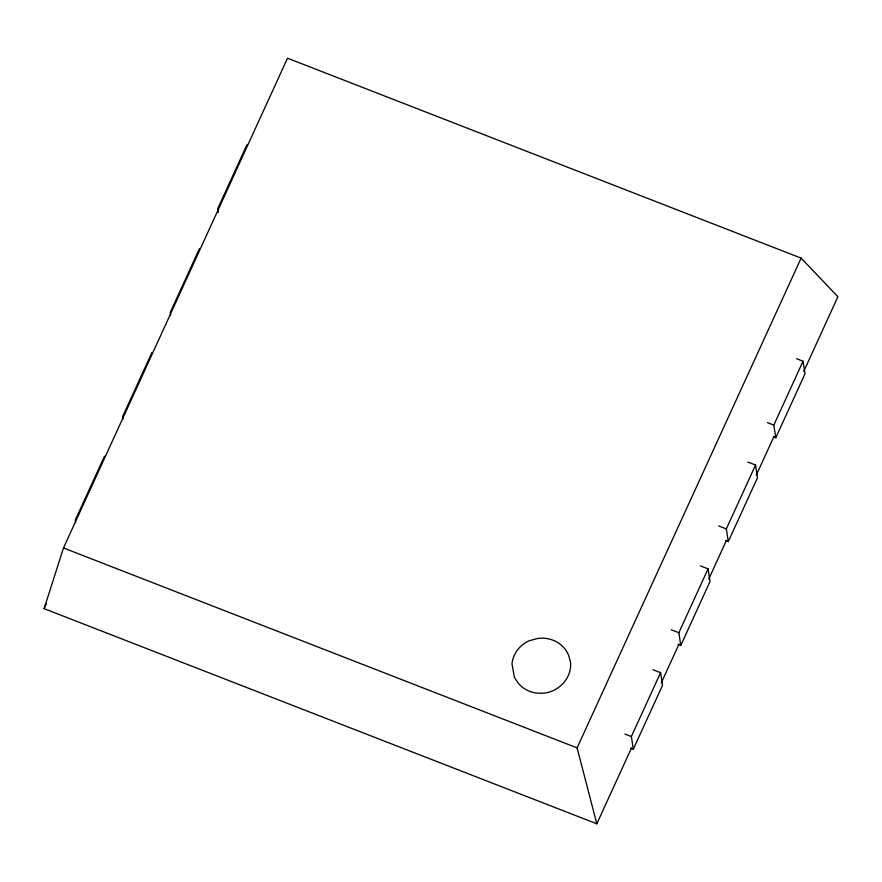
<?xml version="1.0" encoding="UTF-8"?>
<svg xmlns="http://www.w3.org/2000/svg" width="882" height="882" viewBox="0 0 882 882"><rect width="100%" height="100%" fill="white"/><g stroke="black" fill="none" stroke-linecap="round" stroke-linejoin="round"><path stroke-width="1.32" d="M631.523 747.936L596.816 823.799L44.1 608.657L63.493 547.954L287.521 58.201L801.121 258.117L837.9 296.738L803.767 371.366M104.495 456.203L75.268 520.093L75.665 522.629M151.98 352.392L122.763 416.282L123.149 418.807M199.464 248.581L170.248 312.46L170.634 314.995M246.949 144.758L217.733 208.648L218.317 212.452M44.1 608.657L46.371 603.674M596.816 823.799L577.104 747.881L801.121 258.117M630.762 748.234L633.298 749.226L631.369 736.547L660.585 672.668L652.889 669.692M678.247 644.422L680.794 645.415L678.853 632.736L708.07 568.846L700.374 565.869M725.732 540.611L728.278 541.592L726.338 528.924L755.554 465.035L747.859 462.058M773.216 436.788L775.763 437.781L773.823 425.102L803.039 361.223L796.633 358.742M661.313 682.8L679.008 644.125M708.797 578.989L726.492 540.302M756.282 475.178L773.977 436.491M633.298 749.226L662.525 685.336L660.585 672.668M680.794 645.415L710.01 581.525L708.07 568.846M728.278 541.592L757.495 477.713L755.554 465.035M775.763 437.781L804.979 373.891L803.039 361.223M767.461 422.632L773.823 425.102M718.709 525.948L726.338 528.924M671.224 629.77L678.853 632.736M625.007 734.078L631.369 736.547M63.493 547.954L577.104 747.881M570.422 661.577C572.616 679.085 556.663 694.101 539.641 693.263A28.389 26.614 -8.7 0 1 518.142 683.054L514.438 677.442L512.001 664.047A29.404 27.562 -8.7 0 1 529.354 640.718L538.097 638.381L543.389 638.138A29.404 27.562 -8.7 0 1 561.68 645.514A28.83 27.022 -8.7 0 1 568.614 655.271L570.422 661.577"/></g></svg>
